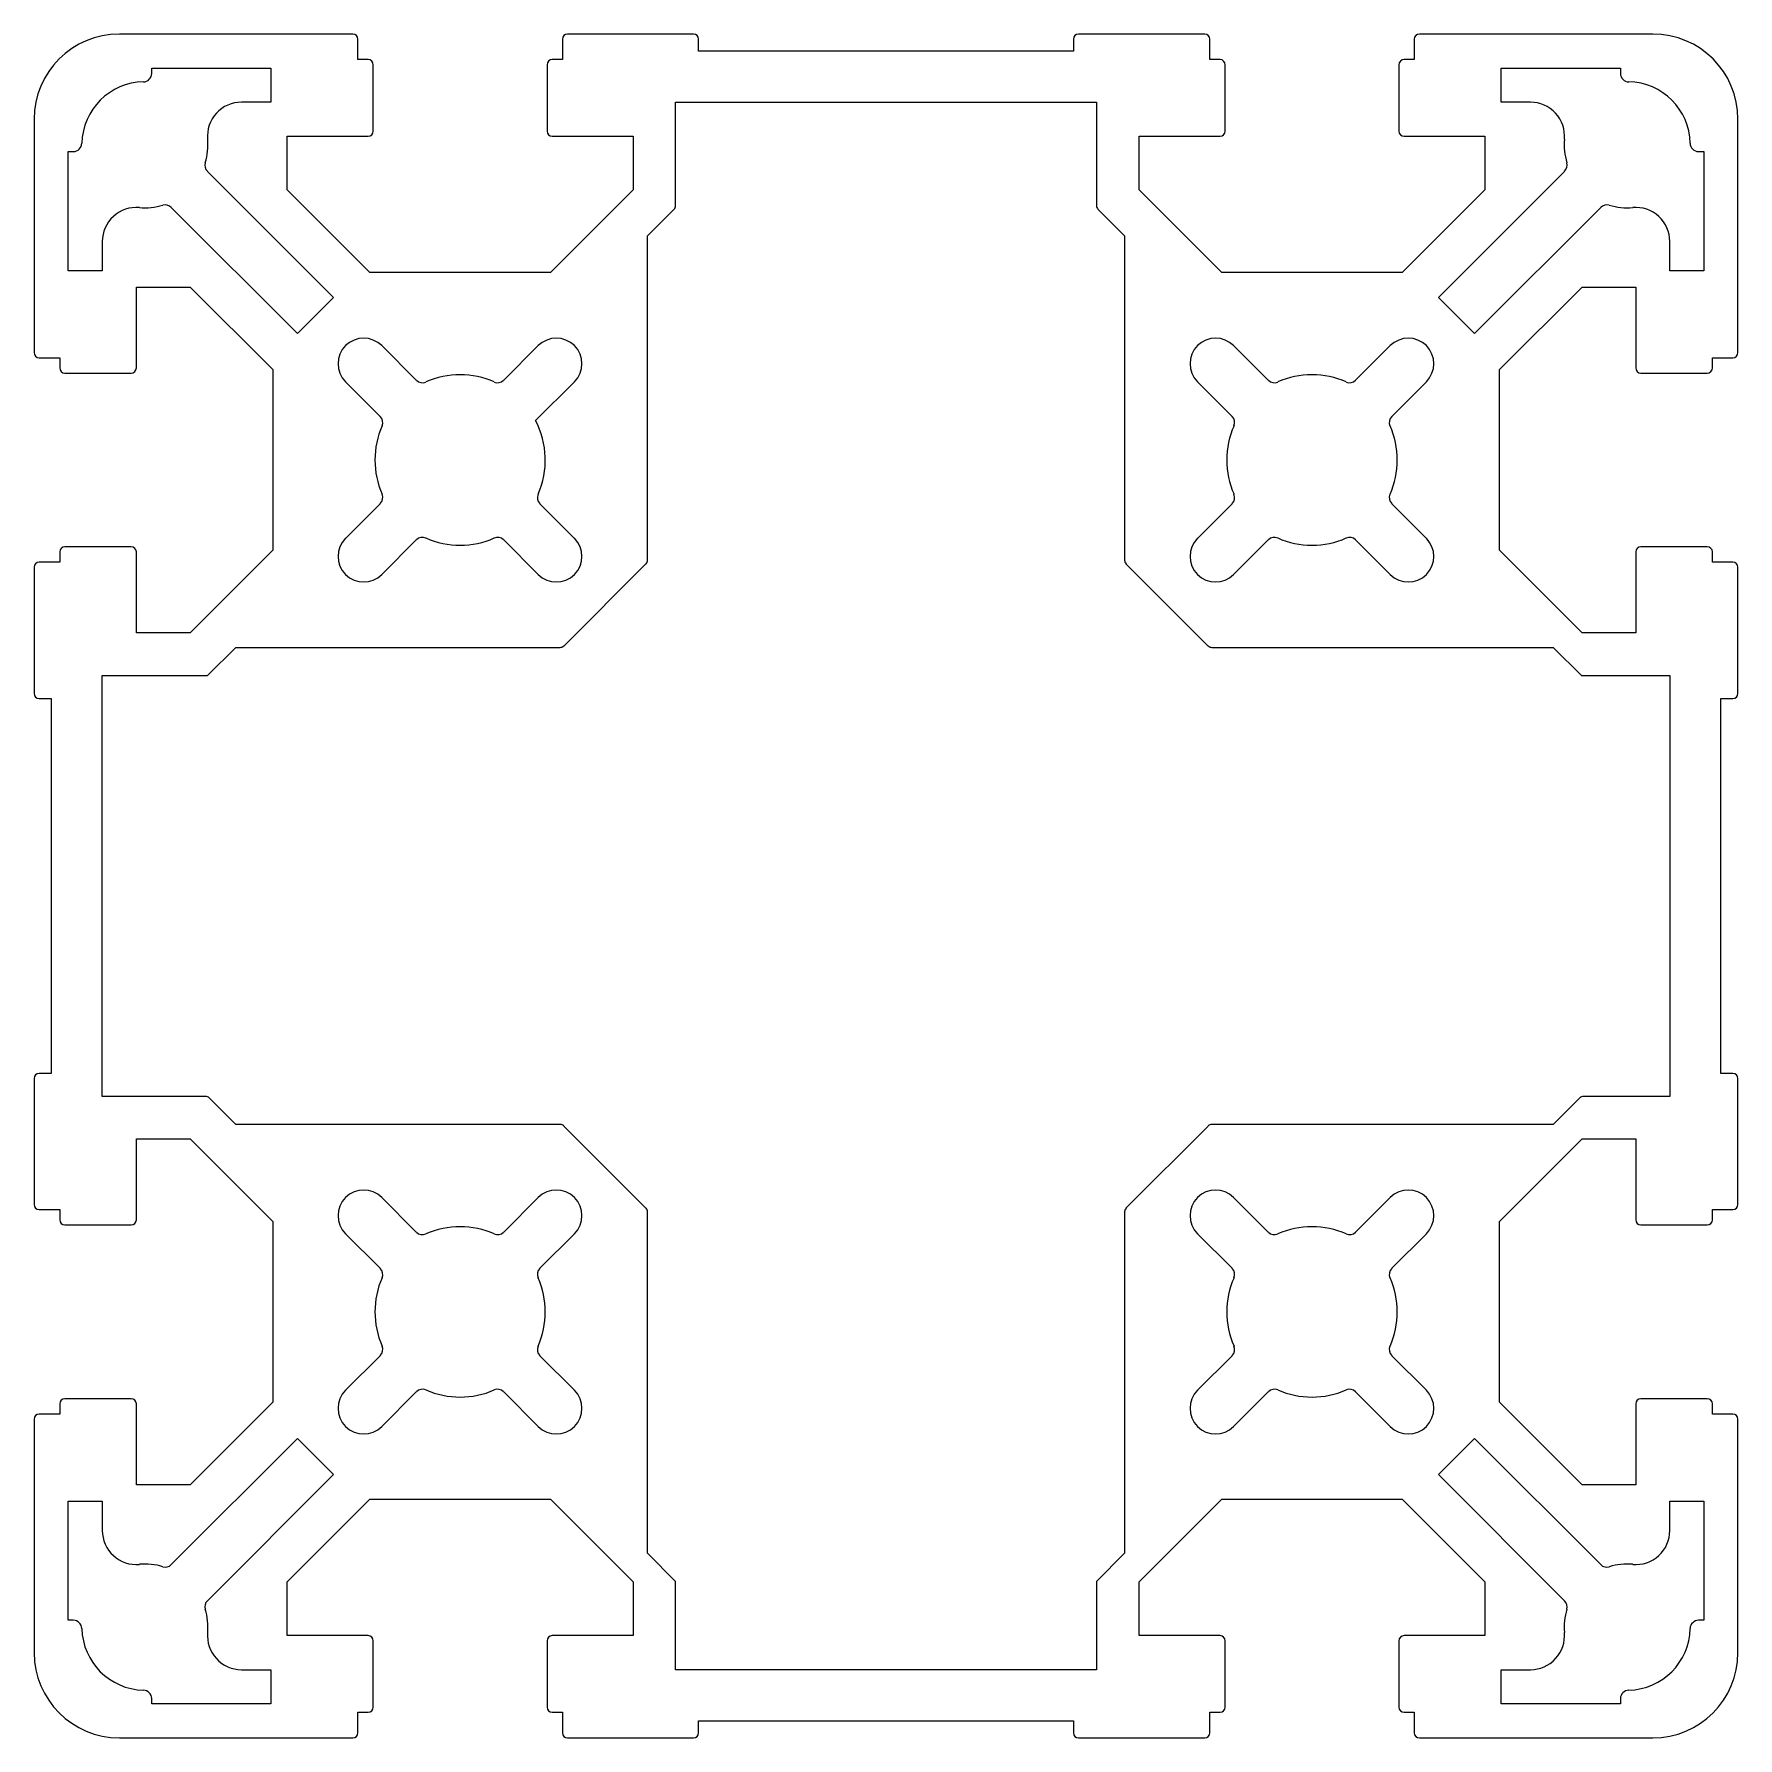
# Model space of a CAD drawing. Extents: x 1046 to 1146, y 2215 to 2315.
import ezdxf

# ---------------------------------------------------------------- set-up
doc = ezdxf.new("R2010")
doc.units = 0
doc.layers.get('0').update_dxf_attribs({"linetype": 'CONTINUOUS'})

msp = doc.modelspace()

# ---------------------------------------------------------------- linework, layer by layer
for p, q in [((1065.14, 2315.15), (1051.44, 2315.15)), ((1085.14, 2315.15), (1077.74, 2315.15)), ((1115.14, 2315.15), (1107.74, 2315.15)), ((1141.44, 2315.15), (1127.74, 2315.15)), ((1065.44, 2313.65), (1065.44, 2314.85)), ((1077.44, 2314.85), (1077.44, 2313.65)), ((1085.44, 2314.15), (1085.44, 2314.85)), ((1107.44, 2314.15), (1085.44, 2314.15)), ((1107.44, 2314.85), (1107.44, 2314.15)), ((1115.44, 2313.65), (1115.44, 2314.85)), ((1127.44, 2314.85), (1127.44, 2313.65)), ((1053.34, 2312.84), (1053.34, 2313.15)), ((1053.34, 2313.15), (1060.34, 2313.15)), ((1060.34, 2313.15), (1060.34, 2311.15)), ((1066.04, 2313.65), (1065.44, 2313.65)), ((1066.34, 2309.45), (1066.34, 2313.35)), ((1076.54, 2313.35), (1076.54, 2309.45)), ((1077.44, 2313.65), (1076.84, 2313.65)), ((1116.04, 2313.65), (1115.44, 2313.65)), ((1116.34, 2309.45), (1116.34, 2313.35)), ((1126.54, 2313.35), (1126.54, 2309.45)), ((1127.44, 2313.65), (1126.84, 2313.65)), ((1132.54, 2311.15), (1132.54, 2313.15)), ((1132.54, 2313.15), (1139.54, 2313.15)), ((1139.54, 2313.15), (1139.54, 2312.84)), ((1060.34, 2311.15), (1058.61, 2311.15)), ((1084.09, 2305.08), (1084.09, 2311.15)), ((1084.09, 2311.15), (1108.79, 2311.15)), ((1108.79, 2311.15), (1108.79, 2305.08)), ((1134.26, 2311.15), (1132.54, 2311.15)), ((1046.44, 2310.15), (1046.44, 2296.45)), ((1146.44, 2296.45), (1146.44, 2310.15)), ((1061.29, 2306), (1061.29, 2309.15)), ((1061.29, 2309.15), (1066.04, 2309.15)), ((1076.84, 2309.15), (1081.59, 2309.15)), ((1081.59, 2309.15), (1081.59, 2306)), ((1111.29, 2306), (1111.29, 2309.15)), ((1111.29, 2309.15), (1116.04, 2309.15)), ((1126.84, 2309.15), (1131.59, 2309.15)), ((1131.59, 2309.15), (1131.59, 2306)), ((1048.44, 2308.25), (1048.74, 2308.25)), ((1048.44, 2301.25), (1048.44, 2308.25)), ((1144.13, 2308.25), (1144.44, 2308.25)), ((1144.44, 2308.25), (1144.44, 2301.25)), ((1056.61, 2307.09), (1064.01, 2299.69)), ((1128.86, 2299.69), (1136.26, 2307.09)), ((1066.14, 2301.15), (1061.29, 2306)), ((1081.59, 2306), (1076.74, 2301.15)), ((1116.14, 2301.15), (1111.29, 2306)), ((1131.59, 2306), (1126.74, 2301.15)), ((1061.89, 2297.57), (1054.49, 2304.97)), ((1082.44, 2303.31), (1084, 2304.87)), ((1108.87, 2304.87), (1110.44, 2303.31)), ((1138.39, 2304.97), (1130.98, 2297.57)), ((1082.44, 2284.27), (1082.44, 2303.31)), ((1110.44, 2303.31), (1110.44, 2284.27)), ((1050.44, 2302.97), (1050.44, 2301.25)), ((1142.44, 2301.25), (1142.44, 2302.97)), ((1050.44, 2301.25), (1048.44, 2301.25)), ((1076.74, 2301.15), (1066.14, 2301.15)), ((1126.74, 2301.15), (1116.14, 2301.15)), ((1144.44, 2301.25), (1142.44, 2301.25)), ((1052.44, 2295.55), (1052.44, 2300.3)), ((1052.44, 2300.3), (1055.59, 2300.3)), ((1055.59, 2300.3), (1060.44, 2295.45)), ((1132.44, 2295.45), (1137.29, 2300.3)), ((1137.29, 2300.3), (1140.44, 2300.3)), ((1140.44, 2300.3), (1140.44, 2295.55)), ((1064.01, 2299.69), (1061.89, 2297.57)), ((1130.98, 2297.57), (1128.86, 2299.69)), ((1046.74, 2296.15), (1047.94, 2296.15)), ((1047.94, 2296.15), (1047.94, 2295.55)), ((1066.84, 2296.86), (1068.87, 2294.83)), ((1074, 2294.83), (1076.03, 2296.86)), ((1116.84, 2296.86), (1118.87, 2294.83)), ((1124, 2294.83), (1126.03, 2296.86)), ((1144.94, 2295.55), (1144.94, 2296.15)), ((1144.94, 2296.15), (1146.14, 2296.15)), ((1048.24, 2295.25), (1052.14, 2295.25)), ((1060.44, 2295.45), (1060.44, 2284.85)), ((1132.44, 2284.85), (1132.44, 2295.45)), ((1140.74, 2295.25), (1144.64, 2295.25)), ((1066.75, 2292.71), (1064.72, 2294.74)), ((1078.15, 2294.74), (1075.87, 2292.46)), ((1116.75, 2292.71), (1114.72, 2294.74)), ((1128.15, 2294.74), (1126.12, 2292.71)), ((1064.72, 2285.55), (1066.75, 2287.58)), ((1076.12, 2287.58), (1078.15, 2285.55)), ((1114.72, 2285.55), (1116.75, 2287.58)), ((1126.12, 2287.58), (1128.15, 2285.55)), ((1052.14, 2285.05), (1048.24, 2285.05)), ((1068.87, 2285.46), (1066.84, 2283.43)), ((1076.03, 2283.43), (1074, 2285.46)), ((1118.87, 2285.46), (1116.84, 2283.43)), ((1126.03, 2283.43), (1124, 2285.46)), ((1144.64, 2285.05), (1140.74, 2285.05)), ((1047.94, 2284.15), (1046.74, 2284.15)), ((1047.94, 2284.75), (1047.94, 2284.15)), ((1052.44, 2280), (1052.44, 2284.75)), ((1060.44, 2284.85), (1055.59, 2280)), ((1077.52, 2279.23), (1082.35, 2284.06)), ((1110.52, 2284.06), (1115.35, 2279.23)), ((1137.29, 2280), (1132.44, 2284.85)), ((1140.44, 2284.75), (1140.44, 2280)), ((1144.94, 2284.15), (1144.94, 2284.75)), ((1146.14, 2284.15), (1144.94, 2284.15)), ((1046.44, 2283.85), (1046.44, 2276.45)), ((1146.44, 2276.45), (1146.44, 2283.85)), ((1055.59, 2280), (1052.44, 2280)), ((1056.62, 2277.5), (1058.27, 2279.15)), ((1058.27, 2279.15), (1077.31, 2279.15)), ((1115.56, 2279.15), (1135.6, 2279.15)), ((1135.6, 2279.15), (1137.25, 2277.5)), ((1140.44, 2280), (1137.29, 2280)), ((1050.44, 2252.8), (1050.44, 2277.5)), ((1050.44, 2277.5), (1056.62, 2277.5)), ((1137.25, 2277.5), (1142.44, 2277.5)), ((1142.44, 2277.5), (1142.44, 2252.8)), ((1046.74, 2276.15), (1047.44, 2276.15)), ((1047.44, 2276.15), (1047.44, 2254.15)), ((1145.44, 2254.15), (1145.44, 2276.15)), ((1145.44, 2276.15), (1146.14, 2276.15)), ((1047.44, 2254.15), (1046.74, 2254.15)), ((1146.14, 2254.15), (1145.44, 2254.15)), ((1046.44, 2253.85), (1046.44, 2246.45)), ((1146.44, 2246.45), (1146.44, 2253.85)), ((1056.5, 2252.8), (1050.44, 2252.8)), ((1058.27, 2251.15), (1056.71, 2252.71)), ((1137.16, 2252.71), (1135.6, 2251.15)), ((1142.44, 2252.8), (1137.37, 2252.8)), ((1077.31, 2251.15), (1058.27, 2251.15)), ((1082.35, 2246.23), (1077.52, 2251.06)), ((1115.35, 2251.06), (1110.52, 2246.23)), ((1135.6, 2251.15), (1115.56, 2251.15)), ((1052.44, 2245.55), (1052.44, 2250.3)), ((1052.44, 2250.3), (1055.59, 2250.3)), ((1055.59, 2250.3), (1060.44, 2245.45)), ((1132.44, 2245.45), (1137.29, 2250.3)), ((1137.29, 2250.3), (1140.44, 2250.3)), ((1140.44, 2250.3), (1140.44, 2245.55)), ((1046.74, 2246.15), (1047.94, 2246.15)), ((1047.94, 2246.15), (1047.94, 2245.55)), ((1066.84, 2246.86), (1068.87, 2244.83)), ((1074, 2244.83), (1076.03, 2246.86)), ((1082.44, 2225.98), (1082.44, 2246.02)), ((1110.44, 2246.02), (1110.44, 2225.98)), ((1116.84, 2246.86), (1118.87, 2244.83)), ((1124, 2244.83), (1126.03, 2246.86)), ((1144.94, 2245.55), (1144.94, 2246.15)), ((1144.94, 2246.15), (1146.14, 2246.15)), ((1048.24, 2245.25), (1052.14, 2245.25)), ((1060.44, 2245.45), (1060.44, 2234.85)), ((1132.44, 2234.85), (1132.44, 2245.45)), ((1140.74, 2245.25), (1144.64, 2245.25)), ((1066.75, 2242.71), (1064.72, 2244.74)), ((1078.15, 2244.74), (1076.12, 2242.71)), ((1116.75, 2242.71), (1114.72, 2244.74)), ((1128.15, 2244.74), (1126.12, 2242.71)), ((1064.72, 2235.55), (1066.75, 2237.58)), ((1076.12, 2237.58), (1078.15, 2235.55)), ((1114.72, 2235.55), (1116.75, 2237.58)), ((1126.12, 2237.58), (1128.15, 2235.55)), ((1052.14, 2235.05), (1048.24, 2235.05)), ((1068.87, 2235.46), (1066.84, 2233.43)), ((1076.03, 2233.43), (1074, 2235.46)), ((1118.87, 2235.46), (1116.84, 2233.43)), ((1126.03, 2233.43), (1124, 2235.46)), ((1144.64, 2235.05), (1140.74, 2235.05)), ((1047.94, 2234.15), (1046.74, 2234.15)), ((1047.94, 2234.75), (1047.94, 2234.15)), ((1052.44, 2230), (1052.44, 2234.75)), ((1060.44, 2234.85), (1055.59, 2230)), ((1137.29, 2230), (1132.44, 2234.85)), ((1140.44, 2234.75), (1140.44, 2230)), ((1144.94, 2234.15), (1144.94, 2234.75)), ((1146.14, 2234.15), (1144.94, 2234.15)), ((1046.44, 2233.85), (1046.44, 2220.15)), ((1146.44, 2220.15), (1146.44, 2233.85)), ((1054.49, 2225.32), (1061.89, 2232.72)), ((1061.89, 2232.72), (1064.01, 2230.6)), ((1128.86, 2230.6), (1130.98, 2232.72)), ((1130.98, 2232.72), (1138.39, 2225.32)), ((1064.01, 2230.6), (1056.61, 2223.2)), ((1136.26, 2223.2), (1128.86, 2230.6)), ((1048.44, 2222.05), (1048.44, 2229.05)), ((1048.44, 2229.05), (1050.44, 2229.05)), ((1050.44, 2229.05), (1050.44, 2227.32)), ((1055.59, 2230), (1052.44, 2230)), ((1061.29, 2224.3), (1066.14, 2229.15)), ((1066.14, 2229.15), (1076.74, 2229.15)), ((1076.74, 2229.15), (1081.59, 2224.3)), ((1111.29, 2224.3), (1116.14, 2229.15)), ((1116.14, 2229.15), (1126.74, 2229.15)), ((1126.74, 2229.15), (1131.59, 2224.3)), ((1140.44, 2230), (1137.29, 2230)), ((1142.44, 2227.32), (1142.44, 2229.05)), ((1142.44, 2229.05), (1144.44, 2229.05)), ((1144.44, 2229.05), (1144.44, 2222.05)), ((1084.09, 2224.33), (1082.44, 2225.98)), ((1110.44, 2225.98), (1108.79, 2224.33)), ((1061.29, 2221.15), (1061.29, 2224.3)), ((1081.59, 2224.3), (1081.59, 2221.15)), ((1084.09, 2219.15), (1084.09, 2224.33)), ((1108.79, 2224.33), (1108.79, 2219.15)), ((1111.29, 2221.15), (1111.29, 2224.3)), ((1131.59, 2224.3), (1131.59, 2221.15)), ((1048.74, 2222.05), (1048.44, 2222.05)), ((1144.44, 2222.05), (1144.13, 2222.05)), ((1066.04, 2221.15), (1061.29, 2221.15)), ((1081.59, 2221.15), (1076.84, 2221.15)), ((1116.04, 2221.15), (1111.29, 2221.15)), ((1131.59, 2221.15), (1126.84, 2221.15)), ((1066.34, 2216.95), (1066.34, 2220.85)), ((1076.54, 2220.85), (1076.54, 2216.95)), ((1116.34, 2216.95), (1116.34, 2220.85)), ((1126.54, 2220.85), (1126.54, 2216.95)), ((1058.61, 2219.15), (1060.34, 2219.15)), ((1060.34, 2219.15), (1060.34, 2217.15)), ((1108.79, 2219.15), (1084.09, 2219.15)), ((1132.54, 2217.15), (1132.54, 2219.15)), ((1132.54, 2219.15), (1134.26, 2219.15)), ((1053.34, 2217.15), (1053.34, 2217.45)), ((1060.34, 2217.15), (1053.34, 2217.15)), ((1139.54, 2217.15), (1132.54, 2217.15)), ((1139.54, 2217.45), (1139.54, 2217.15)), ((1065.44, 2215.45), (1065.44, 2216.65)), ((1065.44, 2216.65), (1066.04, 2216.65)), ((1076.84, 2216.65), (1077.44, 2216.65)), ((1077.44, 2216.65), (1077.44, 2215.45)), ((1085.44, 2215.45), (1085.44, 2216.15)), ((1085.44, 2216.15), (1107.44, 2216.15)), ((1107.44, 2216.15), (1107.44, 2215.45)), ((1115.44, 2215.45), (1115.44, 2216.65)), ((1115.44, 2216.65), (1116.04, 2216.65)), ((1126.84, 2216.65), (1127.44, 2216.65)), ((1127.44, 2216.65), (1127.44, 2215.45)), ((1051.44, 2215.15), (1065.14, 2215.15)), ((1077.74, 2215.15), (1085.14, 2215.15)), ((1107.74, 2215.15), (1115.14, 2215.15)), ((1127.74, 2215.15), (1141.44, 2215.15))]:
    msp.add_line(p, q)
for centre, radius, start, end in [((1051.44, 2310.15), 5, 90, 180), ((1065.14, 2314.85), 0.3, 0, 90), ((1077.74, 2314.85), 0.3, 90, 180), ((1085.14, 2314.85), 0.3, 0, 90), ((1107.74, 2314.85), 0.3, 90, 180), ((1115.14, 2314.85), 0.3, 0, 90), ((1127.74, 2314.85), 0.3, 90, 180), ((1141.44, 2310.15), 5, 0, 90), ((1066.04, 2313.35), 0.3, 0, 90), ((1076.84, 2313.35), 0.3, 90, 180), ((1116.04, 2313.35), 0.3, 0, 90), ((1126.84, 2313.35), 0.3, 90, 180), ((1052.94, 2308.65), 3.7, 91.3643, 178.6357), ((1052.84, 2312.84), 0.5, 271.3643, 360), ((1140.04, 2312.84), 0.5, 180, 268.6357), ((1139.94, 2308.65), 3.7, 1.3643, 88.6357), ((1058.61, 2309.15), 2, 90, 185.0324), ((1134.26, 2309.15), 2, 354.9676, 90), ((1066.04, 2309.45), 0.3, 270, 0), ((1076.84, 2309.45), 0.3, 180, 270), ((1116.04, 2309.45), 0.3, 270, 0), ((1126.84, 2309.45), 0.3, 180, 270), ((1048.74, 2308.75), 0.5, 270, 358.6357), ((1052.94, 2308.65), 3.7, 343.4369, 5.0324), ((1139.94, 2308.65), 3.7, 174.9676, 196.5631), ((1144.13, 2308.75), 0.5, 181.3643, 270), ((1056.96, 2307.45), 0.5, 163.4369, 225), ((1135.91, 2307.45), 0.5, 315, 16.5631), ((1052.94, 2308.65), 3.7, 264.9676, 286.5631), ((1054.13, 2304.62), 0.5, 45, 106.5631), ((1083.79, 2305.08), 0.3, 315, 360), ((1109.09, 2305.08), 0.3, 180, 225), ((1138.74, 2304.62), 0.5, 73.4369, 135), ((1139.94, 2308.65), 3.7, 253.4369, 275.0324), ((1052.44, 2302.97), 2, 84.9676, 180), ((1140.44, 2302.97), 2, 0, 95.0324), ((1065.78, 2295.8), 1.5, 45, 225), ((1077.09, 2295.8), 1.5, 315, 135), ((1115.78, 2295.8), 1.5, 45, 225), ((1127.09, 2295.8), 1.5, 315, 135), ((1046.74, 2296.45), 0.3, 180, 270), ((1146.14, 2296.45), 0.3, 270, 0), ((1048.24, 2295.55), 0.3, 180, 270), ((1052.14, 2295.55), 0.3, 270, 360), ((1071.44, 2290.15), 5, 66.3237, 113.6763), ((1121.44, 2290.15), 5, 66.3237, 113.6763), ((1140.74, 2295.55), 0.3, 180, 270), ((1144.64, 2295.55), 0.3, 270, 0), ((1069.23, 2295.18), 0.5, 225, 293.6763), ((1073.64, 2295.18), 0.5, 246.3237, 315), ((1119.23, 2295.18), 0.5, 225, 293.6763), ((1123.64, 2295.18), 0.5, 246.3237, 315), ((1071.44, 2290.15), 5, 156.3237, 203.6763), ((1066.4, 2292.35), 0.5, 336.3237, 45), ((1071.44, 2290.15), 5, 336.3237, 27.5424), ((1121.44, 2290.15), 5, 156.3237, 203.6763), ((1116.4, 2292.35), 0.5, 336.3237, 45), ((1126.47, 2292.35), 0.5, 135, 203.6763), ((1121.44, 2290.15), 5, 336.3237, 23.6763), ((1066.4, 2287.94), 0.5, 315, 23.6763), ((1076.47, 2287.94), 0.5, 156.3237, 225), ((1116.4, 2287.94), 0.5, 315, 23.6763), ((1126.47, 2287.94), 0.5, 156.3237, 225), ((1048.24, 2284.75), 0.3, 90, 180), ((1052.14, 2284.75), 0.3, 0, 90), ((1065.78, 2284.49), 1.5, 135, 315), ((1069.23, 2285.11), 0.5, 66.3237, 135), ((1071.44, 2290.15), 5, 246.3237, 293.6763), ((1073.64, 2285.11), 0.5, 45, 113.6763), ((1077.09, 2284.49), 1.5, 225, 45), ((1115.78, 2284.49), 1.5, 135, 315), ((1119.23, 2285.11), 0.5, 66.3237, 135), ((1121.44, 2290.15), 5, 246.3237, 293.6763), ((1123.64, 2285.11), 0.5, 45, 113.6763), ((1127.09, 2284.49), 1.5, 225, 45), ((1140.74, 2284.75), 0.3, 90, 180), ((1144.64, 2284.75), 0.3, 0, 90), ((1046.74, 2283.85), 0.3, 90, 180), ((1082.14, 2284.27), 0.3, 315, 360), ((1110.74, 2284.27), 0.3, 180, 225), ((1146.14, 2283.85), 0.3, 0, 90), ((1077.31, 2279.45), 0.3, 270, 315), ((1115.56, 2279.45), 0.3, 225, 270), ((1046.74, 2276.45), 0.3, 180, 270), ((1146.14, 2276.45), 0.3, 270, 0), ((1046.74, 2253.85), 0.3, 90, 180), ((1146.14, 2253.85), 0.3, 0, 90), ((1056.5, 2252.5), 0.3, 45, 90), ((1137.37, 2252.5), 0.3, 90, 135), ((1077.31, 2250.85), 0.3, 45, 90), ((1115.56, 2250.85), 0.3, 90, 135), ((1065.78, 2245.8), 1.5, 45, 225), ((1077.09, 2245.8), 1.5, 315, 135), ((1115.78, 2245.8), 1.5, 45, 225), ((1127.09, 2245.8), 1.5, 315, 135), ((1046.74, 2246.45), 0.3, 180, 270), ((1082.14, 2246.02), 0.3, 360, 45), ((1110.74, 2246.02), 0.3, 135, 180), ((1146.14, 2246.45), 0.3, 270, 360), ((1048.24, 2245.55), 0.3, 180, 270), ((1052.14, 2245.55), 0.3, 270, 0), ((1071.44, 2240.15), 5, 66.3237, 113.6763), ((1121.44, 2240.15), 5, 66.3237, 113.6763), ((1140.74, 2245.55), 0.3, 180, 270), ((1144.64, 2245.55), 0.3, 270, 360), ((1069.23, 2245.18), 0.5, 225, 293.6763), ((1073.64, 2245.18), 0.5, 246.3237, 315), ((1119.23, 2245.18), 0.5, 225, 293.6763), ((1123.64, 2245.18), 0.5, 246.3237, 315), ((1071.44, 2240.15), 5, 156.3237, 203.6763), ((1066.4, 2242.35), 0.5, 336.3237, 45), ((1076.47, 2242.35), 0.5, 135, 203.6763), ((1071.44, 2240.15), 5, 336.3237, 23.6763), ((1121.44, 2240.15), 5, 156.3237, 203.6763), ((1116.4, 2242.35), 0.5, 336.3237, 45), ((1126.47, 2242.35), 0.5, 135, 203.6763), ((1121.44, 2240.15), 5, 336.3237, 23.6763), ((1066.4, 2237.94), 0.5, 315, 23.6763), ((1076.47, 2237.94), 0.5, 156.3237, 225), ((1116.4, 2237.94), 0.5, 315, 23.6763), ((1126.47, 2237.94), 0.5, 156.3237, 225), ((1048.24, 2234.75), 0.3, 90, 180), ((1052.14, 2234.75), 0.3, 0, 90), ((1065.78, 2234.49), 1.5, 135, 315), ((1069.23, 2235.11), 0.5, 66.3237, 135), ((1071.44, 2240.15), 5, 246.3237, 293.6763), ((1073.64, 2235.11), 0.5, 45, 113.6763), ((1077.09, 2234.49), 1.5, 225, 45), ((1115.78, 2234.49), 1.5, 135, 315), ((1119.23, 2235.11), 0.5, 66.3237, 135), ((1121.44, 2240.15), 5, 246.3237, 293.6763), ((1123.64, 2235.11), 0.5, 45, 113.6763), ((1127.09, 2234.49), 1.5, 225, 45), ((1140.74, 2234.75), 0.3, 90, 180), ((1144.64, 2234.75), 0.3, 0, 90), ((1046.74, 2233.85), 0.3, 90, 180), ((1146.14, 2233.85), 0.3, 0, 90), ((1052.44, 2227.32), 2, 180, 275.0324), ((1140.44, 2227.32), 2, 264.9676, 360), ((1052.94, 2221.65), 3.7, 73.4369, 95.0324), ((1054.13, 2225.67), 0.5, 253.4369, 315), ((1138.74, 2225.67), 0.5, 225, 286.5631), ((1139.94, 2221.65), 3.7, 84.9676, 106.5631), ((1056.96, 2222.84), 0.5, 135, 196.5631), ((1135.91, 2222.84), 0.5, 343.4369, 45), ((1048.74, 2221.55), 0.5, 1.3643, 90), ((1052.94, 2221.65), 3.7, 354.9676, 16.5631), ((1139.94, 2221.65), 3.7, 163.4369, 185.0324), ((1144.13, 2221.55), 0.5, 90, 178.6357), ((1052.94, 2221.65), 3.7, 181.3643, 268.6357), ((1058.61, 2221.15), 2, 174.9676, 270), ((1066.04, 2220.85), 0.3, 0, 90), ((1076.84, 2220.85), 0.3, 90, 180), ((1116.04, 2220.85), 0.3, 0, 90), ((1126.84, 2220.85), 0.3, 90, 180), ((1134.26, 2221.15), 2, 270, 5.0324), ((1139.94, 2221.65), 3.7, 271.3643, 358.6357), ((1051.44, 2220.15), 5, 180, 270), ((1141.44, 2220.15), 5, 270, 360), ((1052.84, 2217.45), 0.5, 0, 88.6357), ((1140.04, 2217.45), 0.5, 91.3643, 180), ((1066.04, 2216.95), 0.3, 270, 360), ((1076.84, 2216.95), 0.3, 180, 270), ((1116.04, 2216.95), 0.3, 270, 360), ((1126.84, 2216.95), 0.3, 180, 270), ((1065.14, 2215.45), 0.3, 270, 360), ((1077.74, 2215.45), 0.3, 180, 270), ((1085.14, 2215.45), 0.3, 270, 360), ((1107.74, 2215.45), 0.3, 180, 270), ((1115.14, 2215.45), 0.3, 270, 360), ((1127.74, 2215.45), 0.3, 180, 270)]:
    msp.add_arc(centre, radius, start, end)

doc.saveas('drawing.dxf')
